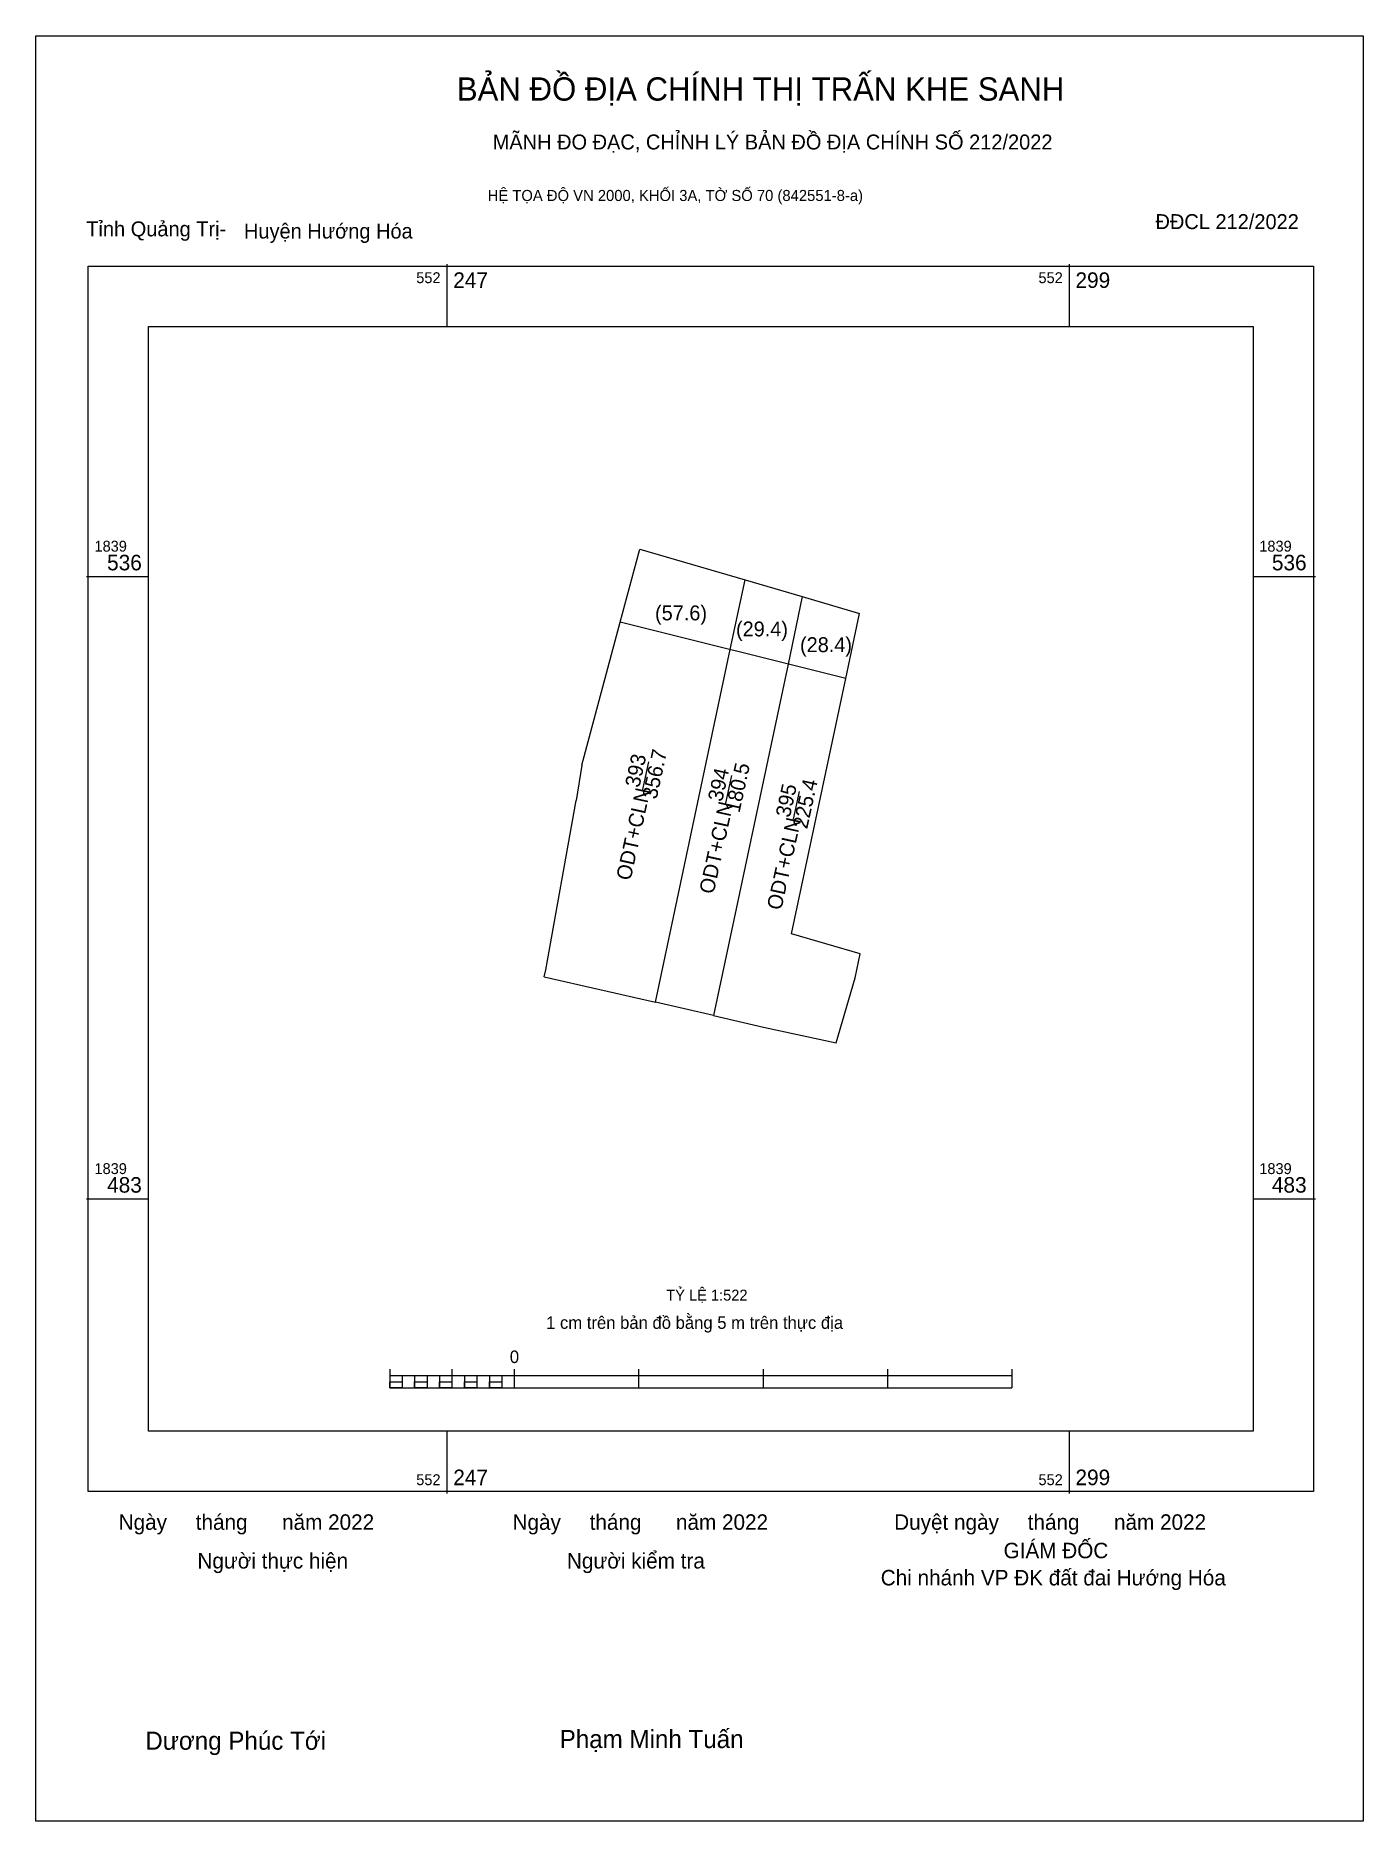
# Model space of a CAD drawing. Extents: x 552213 to 552325, y 1839432 to 1839582.
import ezdxf

# ---------------------------------------------------------------- set-up
doc = ezdxf.new("R2010")
doc.units = 0
for name, color, linetype in [('Level 1', 7, 'Continuous'), ('Level 10', 7, 'Continuous'), ('Level 15', 7, 'Continuous'), ('Level 36', 7, 'Continuous'), ('Level 6', 7, 'Continuous'), ('Level 62', 7, 'Continuous'), ('Level 63', 7, 'Continuous'), ('Level 9', 7, 'Continuous')]:
    doc.layers.add(name, color=color, linetype=linetype)

msp = doc.modelspace()

# ---------------------------------------------------------------- linework, layer by layer
at = {"layer": 'Level 1'}
msp.add_line((552281.14, 1839527.56), (552262.2, 1839532.3), dxfattribs=at)
at = {"layer": 'Level 10'}
for p, q in [((552263.56, 1839537.37), (552263.84, 1839538.42)), ((552263.84, 1839538.42), (552272.68, 1839535.83)), ((552262.2, 1839532.3), (552263.56, 1839537.37)), ((552277.49, 1839534.43), (552282.3, 1839533.02)), ((552258.97, 1839520.27), (552262.2, 1839532.3)), ((552281.14, 1839527.56), (552282.3, 1839533.02)), ((552276.59, 1839506.11), (552281.14, 1839527.56)), ((552258.97, 1839520.27), (552258.49, 1839517.32)), ((552255.95, 1839503.09), (552258.49, 1839517.32)), ((552282.35, 1839504.43), (552276.59, 1839506.11)), ((552281.92, 1839502.41), (552282.35, 1839504.43)), ((552255.82, 1839502.51), (552255.95, 1839503.09)), ((552255.82, 1839502.51), (552265.15, 1839500.36)), ((552280.33, 1839496.96), (552281.92, 1839502.41)), ((552270.02, 1839499.24), (552274.23, 1839498.27)), ((552274.23, 1839498.27), (552280.33, 1839496.96))]:
    msp.add_line(p, q, dxfattribs=at)
msp.add_lwpolyline([(552272.68, 1839535.83), (552277.49, 1839534.43), (552276.29, 1839528.77), (552270.02, 1839499.24), (552265.15, 1839500.36), (552271.44, 1839529.99)], close=True, dxfattribs=at)
at = {"layer": 'Level 15'}
msp.add_lwpolyline([(552213.09, 1839581.54), (552324.62, 1839581.54), (552324.62, 1839431.57), (552213.09, 1839431.57)], close=True, dxfattribs=at)
at = {"layer": 'Level 36'}
for p, q in [((552264.1, 1839518.22), (552264.6, 1839520.55)), ((552271.07, 1839517.08), (552271.57, 1839519.41)), ((552276.76, 1839515.73), (552277.26, 1839518.06))]:
    msp.add_line(p, q, dxfattribs=at)
at = {"layer": 'Level 62'}
msp.add_lwpolyline([(552222.57, 1839557.13), (552315.36, 1839557.13), (552315.36, 1839464.34), (552222.57, 1839464.34)], close=True, dxfattribs=at)
at = {"layer": 'Level 63'}
for p, q in [((552247.64, 1839562.36), (552247.64, 1839557.13)), ((552299.91, 1839562.36), (552299.91, 1839557.13)), ((552217.35, 1839536.11), (552222.57, 1839536.11)), ((552315.36, 1839536.11), (552320.59, 1839536.11)), ((552217.35, 1839483.84), (552222.57, 1839483.84)), ((552315.36, 1839483.84), (552320.59, 1839483.84)), ((552242.83, 1839469.53), (552242.83, 1839467.97)), ((552242.83, 1839469.01), (552295.1, 1839469.01)), ((552243.88, 1839469.01), (552243.88, 1839467.97)), ((552244.92, 1839469.01), (552244.92, 1839467.97)), ((552245.97, 1839469.01), (552245.97, 1839467.97)), ((552247.01, 1839469.01), (552247.01, 1839467.97)), ((552248.06, 1839469.53), (552248.06, 1839467.97)), ((552248.06, 1839469.01), (552248.06, 1839467.97)), ((552249.11, 1839469.01), (552249.11, 1839467.97)), ((552250.15, 1839469.01), (552250.15, 1839467.97)), ((552251.2, 1839469.01), (552251.2, 1839467.97)), ((552252.24, 1839469.01), (552252.24, 1839467.97)), ((552253.29, 1839469.53), (552253.29, 1839467.97)), ((552253.29, 1839469.01), (552253.29, 1839467.97)), ((552263.74, 1839469.53), (552263.74, 1839467.97)), ((552274.2, 1839469.53), (552274.2, 1839467.97)), ((552284.65, 1839469.53), (552284.65, 1839467.97)), ((552295.1, 1839469.53), (552295.1, 1839467.97)), ((552242.83, 1839467.97), (552295.1, 1839467.97)), ((552247.64, 1839464.34), (552247.64, 1839459.11)), ((552299.91, 1839464.34), (552299.91, 1839459.11))]:
    msp.add_line(p, q, dxfattribs=at)
for points in [[(552217.51, 1839562.19), (552320.43, 1839562.19), (552320.43, 1839459.28), (552217.51, 1839459.28)], [(552242.83, 1839468.49), (552243.88, 1839468.49), (552243.88, 1839467.97), (552242.83, 1839467.97)], [(552242.83, 1839468.49), (552243.88, 1839468.49), (552243.88, 1839467.97), (552242.83, 1839467.97)], [(552244.92, 1839468.49), (552245.97, 1839468.49), (552245.97, 1839467.97), (552244.92, 1839467.97)], [(552247.01, 1839468.49), (552248.06, 1839468.49), (552248.06, 1839467.97), (552247.01, 1839467.97)], [(552249.11, 1839468.49), (552250.15, 1839468.49), (552250.15, 1839467.97), (552249.11, 1839467.97)], [(552251.2, 1839468.49), (552252.24, 1839468.49), (552252.24, 1839467.97), (552251.2, 1839467.97)]]:
    msp.add_lwpolyline(points, close=True, dxfattribs=at)

# ---------------------------------------------------------------- texts
at = {"layer": 'Level 1'}
for s, p in [('356.7', (552265.25, 1839517.36)), ('393', (552263.8, 1839518.33)), ('180.5', (552272.21, 1839516.22)), ('394', (552270.76, 1839517.15)), ('395', (552276.45, 1839515.82)), ('225.4', (552277.9, 1839514.86)), ('ODT+CLN', (552263.06, 1839510.53)), ('ODT+CLN', (552270.03, 1839509.39)), ('ODT+CLN', (552275.72, 1839508.04))]:
    msp.add_text(s, height=1.25, rotation=77.6627, dxfattribs=at).set_placement(p)
at = {"layer": 'Level 6'}
msp.add_text('TỶ LỆ 1:522', height=0.9189, dxfattribs=at).set_placement((552266.06, 1839475.3))
at = {"layer": 'Level 63'}
for s, height, p in [('BẢN ĐỒ ĐỊA CHÍNH THỊ TRẤN KHE SANH', 1.9569, (552248.47, 1839576.09)), ('MÃNH ĐO ĐẠC, CHỈNH LÝ BẢN ĐỒ ĐỊA CHÍNH SỐ 212/2022', 1.2557, (552251.48, 1839571.99)), ('HỆ TỌA ĐỘ VN 2000, KHỐI 3A, TỜ SỐ 70 (842551-8-a)', 0.9295, (552251.06, 1839567.66)), ('552', 0.915, (552245.06, 1839560.76)), ('247', 1.307, (552248.17, 1839560.36)), ('552', 0.915, (552297.33, 1839560.76)), ('299', 1.307, (552300.44, 1839560.36)), ('1839', 0.915, (552218.03, 1839538.21)), ('1839', 0.915, (552315.88, 1839538.21)), ('536', 1.307, (552219.09, 1839536.64)), ('536', 1.307, (552316.94, 1839536.64)), ('(57.6)', 1.25, (552265.12, 1839532.44)), ('(29.4)', 1.25, (552271.92, 1839531.09)), ('(28.4)', 1.25, (552277.3, 1839529.77)), ('1839', 0.915, (552218.03, 1839485.93)), ('483', 1.307, (552219.09, 1839484.37)), ('1839', 0.915, (552315.88, 1839485.93)), ('483', 1.307, (552316.94, 1839484.37)), ('1 cm trên bản đồ bằng 5 m trên thực địa', 1.0454, (552255.97, 1839472.93)), ('0', 1.05, (552252.92, 1839470.06)), ('552', 0.915, (552245.06, 1839459.8)), ('247', 1.307, (552248.17, 1839459.8)), ('552', 0.915, (552297.33, 1839459.8)), ('299', 1.307, (552300.44, 1839459.8)), ('Ngày     tháng      năm 2022', 1.3007, (552220.06, 1839456.05)), ('Ngày     tháng      năm 2022', 1.3007, (552253.15, 1839456.05)), ('Duyệt ngày     tháng      năm 2022', 1.3007, (552285.21, 1839456.05)), ('Người thực hiện', 1.3007, (552226.68, 1839452.8)), ('Người kiểm tra', 1.3007, (552257.72, 1839452.8)), ('GIÁM ĐỐC', 1.301, (552294.4, 1839453.66)), ('Chi nhánh VP ĐK đất đai Hướng Hóa', 1.3007, (552284.08, 1839451.38)), ('Dương Phúc Tới', 1.5171, (552222.3, 1839437.58)), ('Phạm Minh Tuấn', 1.5171, (552257.11, 1839437.72))]:
    msp.add_text(s, height=height, dxfattribs=at).set_placement(p)
at = {"layer": 'Level 9'}
for s, p in [('ĐĐCL 212/2022', (552307.16, 1839565.3)), ('Tỉnh Quảng Trị-', (552217.34, 1839564.69)), ('Huyện Hướng Hóa', (552230.59, 1839564.51))]:
    msp.add_text(s, height=1.2557, dxfattribs=at).set_placement(p)

doc.saveas('drawing.dxf')
